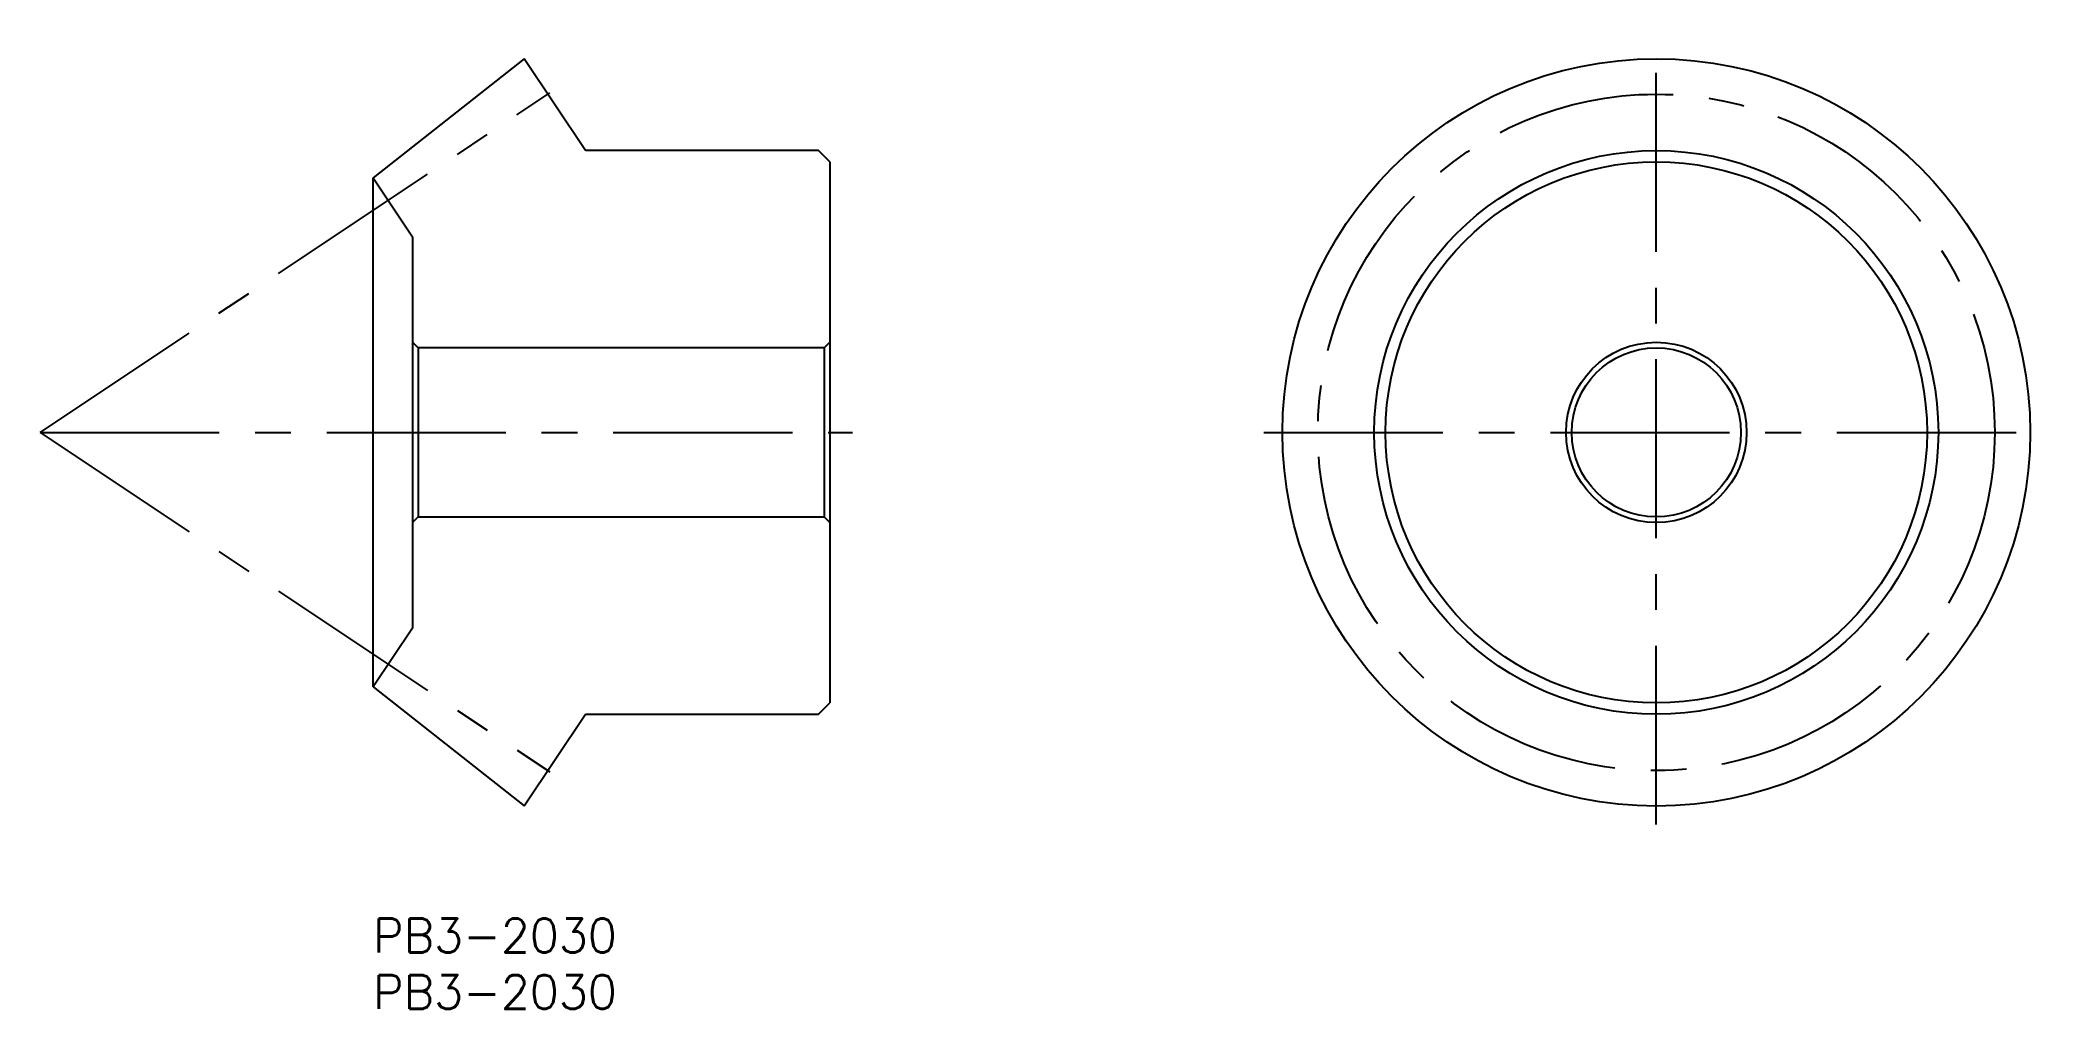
# Model space of a CAD drawing. Extents: x -30 to 149, y -8 to 78.
import ezdxf

# ---------------------------------------------------------------- set-up
doc = ezdxf.new("R2010")
doc.units = 0
doc.header["$LTSCALE"] = 0.5
doc.linetypes.add('CENTER', pattern=[50.8, 31.75, -6.35, 6.35, -6.35])
for name, color, linetype in [('MSM_CENTER', 1, 'CENTER'), ('MSM_CONTINUOUS', 7, 'CONTINUOUS'), ('MSM_PART_NUMBER', 7, 'CONTINUOUS')]:
    doc.layers.add(name, color=color, linetype=linetype)
doc.styles.get("Standard").update_dxf_attribs({"font": 'txt.shx', "height": 3, "bigfont": 'bigfont.shx'})

# ---------------------------------------------------------------- blocks, each defined once
blk = doc.blocks.new('*U17')
at = {"layer": 'MSM_PART_NUMBER'}
blk.add_text('PB3-2030', height=3, dxfattribs=at).set_placement((0, -3))
blk = doc.blocks.new('*U18')
at = {"layer": 'MSM_PART_NUMBER'}
blk.add_text('PB3-2030', height=3, dxfattribs=at).set_placement((0, -8))

msp = doc.modelspace()

# ---------------------------------------------------------------- linework, layer by layer
at = {"layer": 'MSM_CENTER'}
for p, q in [((113.74, 8.34), (113.74, 77.93)), ((-29.52, 43.13), (15.65, 73.25)), ((-29.52, 43.13), (15.65, 13.02)), ((-29.52, 43.13), (42.5, 43.13)), ((78.95, 43.13), (148.53, 43.13))]:
    msp.add_line(p, q, dxfattribs=at)
msp.add_circle((113.74, 43.13), 30, dxfattribs=at)
at = {"layer": 'MSM_CONTINUOUS'}
for p, q in [((13.39, 76.27), (0, 65.71)), ((18.82, 68.13), (13.39, 76.27)), ((39.48, 68.13), (18.82, 68.13)), ((40.48, 67.13), (39.48, 68.13)), ((40.48, 67.13), (40.48, 19.13)), ((0, 20.56), (0, 65.71)), ((0, 65.71), (3.48, 60.49)), ((3.48, 60.49), (3.48, 25.78)), ((3.98, 50.63), (3.48, 51.13)), ((39.98, 50.63), (3.98, 50.63)), ((3.98, 50.63), (3.98, 35.63)), ((40.48, 51.13), (39.98, 50.63)), ((39.98, 50.63), (39.98, 35.63)), ((3.48, 35.13), (3.98, 35.63)), ((3.98, 35.63), (39.98, 35.63)), ((39.98, 35.63), (40.48, 35.13)), ((3.48, 25.78), (0, 20.56)), ((0, 20.56), (13.39, 10)), ((13.39, 10), (18.82, 18.13)), ((18.82, 18.13), (39.48, 18.13)), ((39.48, 18.13), (40.48, 19.13))]:
    msp.add_line(p, q, dxfattribs=at)
for radius in [33.14, 25, 24, 8, 7.5]:
    msp.add_circle((113.74, 43.13), radius, dxfattribs=at)

# ---------------------------------------------------------------- block references
for name in ['*U17', '*U18']:
    msp.add_blockref(name, (0, 0), dxfattribs=at)

doc.saveas('drawing.dxf')
